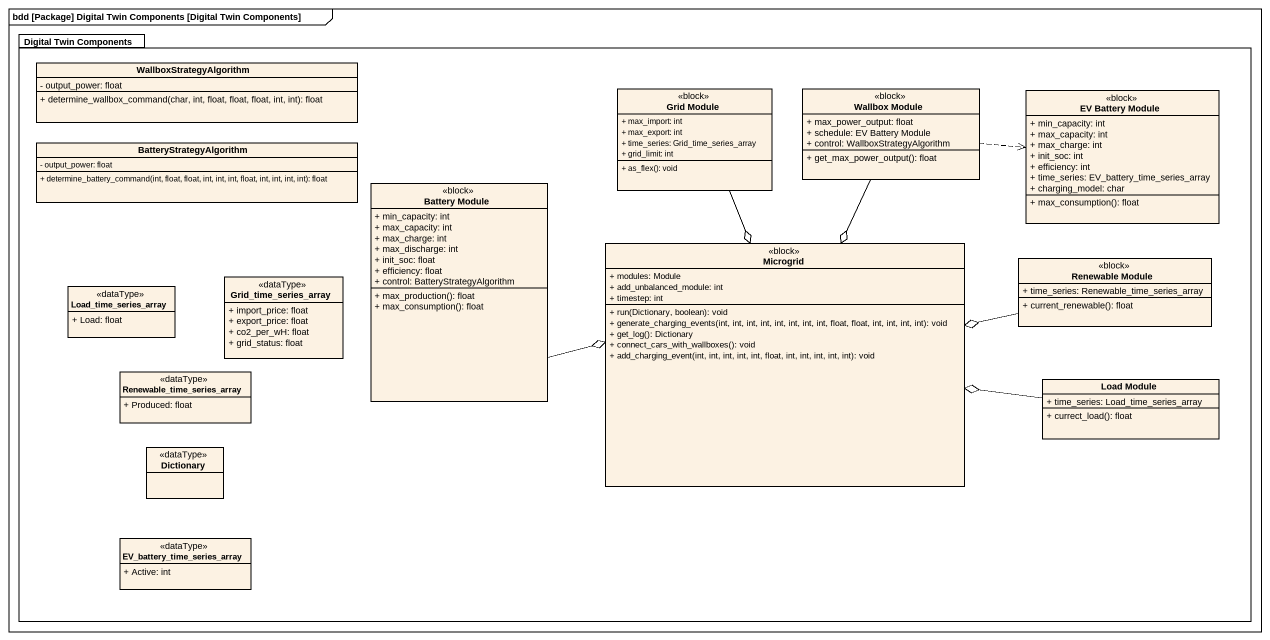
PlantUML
@startuml
mainframe bdd [Package] Digital Twin Components [Digital Twin Components]
hide circle
hide empty members
skinparam classAttributeIconSize 0
package "Digital Twin Components" as Digital_Twin_Components {
  class WallboxStrategyAlgorithm {
    - output_power: float
    + determine_wallbox_command(char, int, float, float, float, int, int): float
  }
  class "Grid Module" as Grid_Module <<block>> {
    + max_import: int
    + max_export: int
    + time_series: Grid_time_series_array
    + grid_limit: int
    + as_flex(): void
  }
  class "Wallbox Module" as Wallbox_Module <<block>> {
    + max_power_output: float
    + schedule: EV Battery Module
    + control: WallboxStrategyAlgorithm
    + get_max_power_output(): float
  }
  class "EV Battery Module" as EV_Battery_Module <<block>> {
    + min_capacity: int
    + max_capacity: int
    + max_charge: int
    + init_soc: int
    + efficiency: int
    + time_series: EV_battery_time_series_array
    + charging_model: char
    + max_consumption(): float
  }
  class BatteryStrategyAlgorithm {
    - output_power: float
    + determine_battery_command(int, float, float, int, int, int, float, int, int, int, int): float
  }
  class "Battery Module" as Battery_Module <<block>> {
    + min_capacity: int
    + max_capacity: int
    + max_charge: int
    + max_discharge: int
    + init_soc: float
    + efficiency: float
    + control: BatteryStrategyAlgorithm
    + max_production(): float
    + max_consumption(): float
  }
  class Grid_time_series_array <<dataType>> {
    + import_price: float
    + export_price: float
    + co2_per_wH: float
    + grid_status: float
  }
  class Microgrid <<block>> {
    + modules: Module
    + add_unbalanced_module: int
    + timestep: int
    + run(Dictionary, boolean): void
    + generate_charging_events(int, int, int, int, int, int, int, int, float, float, int, int, int, int): void
    + get_log(): Dictionary
    + connect_cars_with_wallboxes(): void
    + add_charging_event(int, int, int, int, int, float, int, int, int, int, int): void
  }
  class "Renewable Module" as Renewable_Module <<block>> {
    + time_series: Renewable_time_series_array
    + current_renewable(): float
  }
  class Load_time_series_array <<dataType>> {
    + Load: float
  }
  class Renewable_time_series_array <<dataType>> {
    + Produced: float
  }
  class "Load Module" as Load_Module {
    + time_series: Load_time_series_array
    + currect_load(): float
  }
  class Dictionary <<dataType>>
  class EV_battery_time_series_array <<dataType>> {
    + Active: int
  }
}
Grid_Module --o Microgrid
Wallbox_Module .right.> EV_Battery_Module
Wallbox_Module --o Microgrid
Battery_Module -right-o Microgrid
Renewable_Module -left-o Microgrid
Load_Module -left-o Microgrid
@enduml
